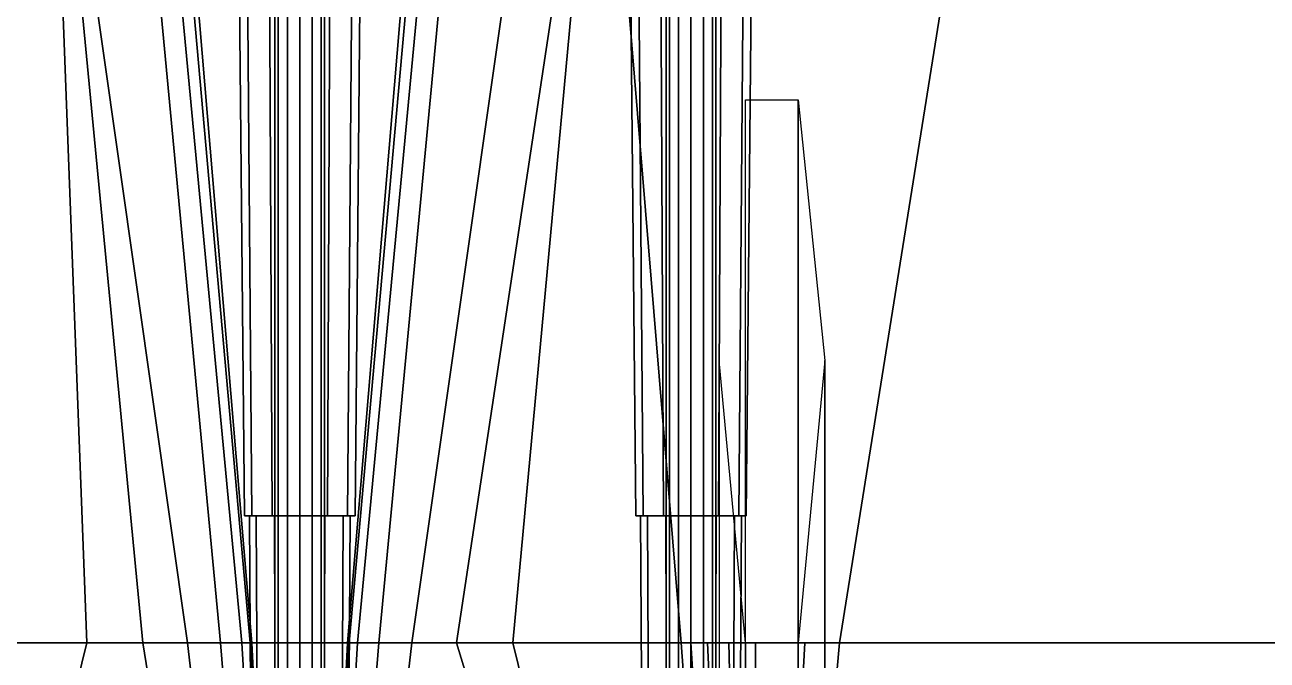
# Model space of a CAD drawing. Header units: millimetres. Extents: x -15 to 15, y -108 to 101.
# Drawn here: x -1.67 to 5.86, y -56.44 to -52.6 of the extents above; entities that cross this region are included whole.
import ezdxf

# ---------------------------------------------------------------- set-up
doc = ezdxf.new("R2010")
doc.units = ezdxf.units.MM
for name, color, linetype in [('citadelle', 3, 'Continuous'), ('gun', 1, 'Continuous'), ('railings_mirrored', 6, 'Continuous')]:
    doc.layers.add(name, color=color, linetype=linetype)

msp = doc.modelspace()

# ---------------------------------------------------------------- linework, layer by layer
for points in [[(7.179999999999994, -68.11, 1.899999999999999), (7.289999999999989, -49.73000000000002, 1.900000000000002), (2.249999999999987, -76.98000000000002, 1.900000000000002), (4.779999999999989, -74.01, 1.899999999999935)], [(-1.83000000000002, -50.51, -8.169999999999824), (-1.509999999999998, -50.51, -8.359999999999879), (-1.29, -56.34, -7.120000000000114), (-2.310000000000011, -56.34, -6.640000000000096)], [(-1.509999999999998, -50.51, -8.359999999999879), (-1.030000000000009, -50.51, -8.829999999999934), (-0.4799999999999983, -56.34, -7.920000000000061), (-0.6800000000000154, -56.34, -7.549999999999943)], [(-1.509999999999998, -50.51, -8.359999999999879), (-1.509999999999998, -50.51, -8.359999999999879), (-0.6800000000000153, -56.34, -7.549999999999943), (-0.9499999999999972, -56.34, -7.309999999999934)], [(-1.509999999999998, -50.51, -8.359999999999879), (-1.509999999999998, -50.51, -8.359999999999879), (-0.9499999999999971, -56.34, -7.309999999999934), (-1.29, -56.34, -7.120000000000114)], [(-1.030000000000009, -50.51, -8.829999999999934), (-0.9000000000000133, -50.51, -9.03999999999997), (-0.3500000000000029, -56.34, -8.410000000000068), (-0.4799999999999983, -56.34, -7.920000000000061)], [(-0.9000000000000133, -50.51, -9.03999999999997), (-0.8200000000000008, -50.51, -9.259999999999998), (-0.3000000000000199, -56.34, -8.870000000000104), (-0.3500000000000029, -56.34, -8.410000000000068)], [(-0.8200000000000008, -50.51, -9.259999999999998), (-0.7800000000000088, -50.51, -9.439999999999834), (-0.2900000000000006, -56.34, -9.480000000000004), (-0.3000000000000199, -56.34, -8.870000000000104)], [(-0.7800000000000088, -50.51, -9.439999999999834), (-7.65501431774368e-15, -50.51, -9.549999999999962), (-8.552650775095483e-15, -56.34, -9.54999999999994), (-0.2900000000000006, -56.34, -9.480000000000004)], [(0.2899999999999835, -56.34, -9.480000000000004), (-8.552650775095483e-15, -56.34, -9.54999999999994), (-7.65501431774368e-15, -50.51, -9.549999999999962), (0.7799999999999935, -50.51, -9.439999999999834)], [(0.3000000000000028, -56.34, -8.870000000000104), (0.2899999999999835, -56.34, -9.480000000000004), (0.7799999999999935, -50.51, -9.439999999999834), (0.8199999999999855, -50.51, -9.259999999999998)], [(0.3499999999999858, -56.34, -8.410000000000068), (0.3000000000000028, -56.34, -8.870000000000104), (0.8199999999999855, -50.51, -9.259999999999998), (0.899999999999998, -50.51, -9.03999999999997)], [(0.4799999999999812, -56.34, -7.920000000000061), (0.3499999999999858, -56.34, -8.410000000000068), (0.899999999999998, -50.51, -9.03999999999997), (1.029999999999994, -50.51, -8.829999999999934)], [(0.6799999999999983, -56.34, -7.549999999999943), (0.4799999999999812, -56.34, -7.920000000000061), (1.029999999999994, -50.51, -8.829999999999934), (1.509999999999983, -50.51, -8.359999999999879)], [(0.94999999999998, -56.34, -7.309999999999934), (0.6799999999999983, -56.34, -7.549999999999943), (1.509999999999983, -50.51, -8.359999999999879), (1.830000000000005, -50.51, -8.169999999999824)], [(1.289999999999984, -56.34, -7.120000000000114), (0.9499999999999801, -56.34, -7.309999999999934), (1.830000000000005, -50.51, -8.169999999999824)], [(2.309999999999993, -56.34, -6.640000000000096), (1.289999999999984, -56.34, -7.120000000000114), (1.830000000000005, -50.51, -8.169999999999824)], [(3.270000000000002, -56.34, -6.240000000000003), (2.309999999999994, -56.34, -6.640000000000096), (1.830000000000005, -50.51, -8.169999999999824), (4.199999999999981, -50.51, -7.180000000000045)], [(6.330000000000002, -56.34, -4.629999999999868), (3.270000000000002, -56.34, -6.240000000000003), (4.199999999999981, -50.51, -7.180000000000045), (5.889999999999975, -50.51, -6.349999999999917)], [(-2.310000000000011, -56.34, -6.640000000000096), (-1.29, -56.34, -7.120000000000114), (-2.740000000000018, -62.23000000000002, -5.039999999999833)], [(-1.29, -56.34, -7.120000000000114), (-0.9499999999999972, -56.34, -7.309999999999934), (-1.072934980878709e-14, -62.23, -6.059999999999819), (-2.740000000000018, -62.23000000000002, -5.039999999999833)], [(-0.9499999999999972, -56.34, -7.309999999999934), (-0.6800000000000154, -56.34, -7.549999999999943), (-9.45763487057022e-15, -62.23, -6.059999999999818), (-1.072934980878709e-14, -62.23, -6.059999999999819)], [(-0.6800000000000154, -56.34, -7.549999999999943), (-0.4799999999999983, -56.34, -7.920000000000061), (-9.45763487057022e-15, -62.23, -6.059999999999818), (-1.017423829647451e-14, -62.23, -6.059999999999818)], [(-0.4799999999999983, -56.34, -7.920000000000061), (-0.3500000000000029, -56.34, -8.410000000000068), (-9.45763487057022e-15, -62.23, -6.059999999999818), (-9.952193691549483e-15, -62.23, -6.059999999999818)], [(-0.3500000000000029, -56.34, -8.410000000000068), (-0.3000000000000199, -56.34, -8.870000000000104), (-9.45763487057022e-15, -62.23, -6.059999999999818), (-9.896682540318225e-15, -62.23, -6.059999999999818)], [(-0.3000000000000199, -56.34, -8.870000000000104), (-0.2900000000000006, -56.34, -9.480000000000004), (-9.45763487057022e-15, -62.23, -6.059999999999818), (-9.841171389086967e-15, -62.23, -6.059999999999818)], [(-0.2900000000000006, -56.34, -9.480000000000004), (-8.552650775095483e-15, -56.34, -9.54999999999994), (-9.45763487057022e-15, -62.23, -6.059999999999818), (-9.841171389086967e-15, -62.23, -6.059999999999818)], [(2.739999999999974, -62.23, -5.039999999999848), (-9.064015271849358e-15, -62.23, -6.059999999999817), (0.6799999999999983, -56.34, -7.549999999999943), (0.9499999999999801, -56.34, -7.309999999999934)], [(-9.508104481699422e-15, -62.23000000000001, -6.059999999999812), (-9.064015271849358e-15, -62.23, -6.059999999999817), (0.4799999999999812, -56.34, -7.920000000000061), (0.6799999999999983, -56.34, -7.549999999999943)], [(-1.272775125311238e-14, -62.23000000000008, -6.059999999999773), (-9.064015271849358e-15, -62.23, -6.059999999999817), (0.3000000000000028, -56.34, -8.870000000000104), (0.3499999999999858, -56.34, -8.410000000000068)], [(-8.50890375953678e-15, -62.23, -6.059999999999822), (-9.064015271849358e-15, -62.23, -6.059999999999817), (0.2899999999999835, -56.34, -9.480000000000004), (0.3000000000000028, -56.34, -8.870000000000104)], [(-9.064015271849358e-15, -62.23, -6.059999999999817), (-9.45763487057022e-15, -62.23, -6.059999999999818), (-8.552650775095483e-15, -56.34, -9.54999999999994), (0.2899999999999835, -56.34, -9.480000000000004)], [(-4.956190080736278e-15, -62.23, -6.059999999999819), (-9.064015271849358e-15, -62.23, -6.059999999999817), (0.3499999999999858, -56.34, -8.410000000000068), (0.4799999999999812, -56.34, -7.920000000000061)], [(2.74, -62.23, -5.039999999999836), (2.739999999999974, -62.23, -5.039999999999848), (0.9499999999999801, -56.34, -7.309999999999934), (1.289999999999984, -56.34, -7.120000000000114)], [(2.74, -62.23, -5.039999999999836), (2.74, -62.23000000000008, -5.039999999999818), (1.289999999999984, -56.34, -7.120000000000114), (2.309999999999994, -56.34, -6.640000000000096)], [(2.74, -62.23, -5.039999999999836), (2.74, -62.23000000000002, -5.039999999999833), (2.309999999999994, -56.34, -6.640000000000096), (2.369999999999996, -56.34, -6.480000000000014)], [(2.309999999999986, -56.33999999999993, -6.640000000000117), (3.270000000000002, -56.34, -6.240000000000003), (3.059999999999994, -56.34, -6.180000000000057), (2.369999999999996, -56.34, -6.480000000000014)], [(2.74, -62.23, -5.039999999999836), (2.74, -62.23, -5.039999999999836), (2.369999999999996, -56.34, -6.480000000000014), (2.46999999999999, -56.34, -6.339999999999912)], [(2.369999999999996, -56.34, -6.480000000000014), (3.059999999999994, -56.34, -6.180000000000057), (2.759999999999982, -56.34, -6.180000000000057), (2.46999999999999, -56.34, -6.339999999999912)], [(2.74, -62.23, -5.039999999999836), (2.74, -62.23, -5.039999999999836), (2.46999999999999, -56.34, -6.339999999999912), (2.599999999999986, -56.34, -6.240000000000003)], [(2.46999999999999, -56.34, -6.339999999999912), (2.759999999999982, -56.34, -6.180000000000057), (2.599999999999986, -56.34, -6.240000000000003)], [(2.74, -62.23, -5.039999999999836), (2.74, -62.23, -5.039999999999836), (2.599999999999986, -56.34, -6.240000000000003), (2.759999999999982, -56.34, -6.180000000000057)], [(2.74, -62.23, -5.039999999999836), (2.74, -62.23, -5.039999999999836), (2.759999999999982, -56.34, -6.180000000000057), (3.059999999999994, -56.34, -6.180000000000057)], [(2.74, -62.23, -5.039999999999836), (2.74, -62.23, -5.039999999999836), (3.059999999999994, -56.34, -6.180000000000057), (3.270000000000002, -56.34, -6.240000000000003)], [(4.649999999999994, -62.23, -4.11999999999999), (2.74, -62.23, -5.039999999999836), (3.270000000000002, -56.34, -6.240000000000003), (6.330000000000002, -56.34, -4.629999999999868)], [(6.149999999999992, -62.23, -3.259999999999863), (4.649999999999994, -62.23, -4.11999999999999), (6.330000000000002, -56.34, -4.629999999999868), (8.039999999999981, -56.34, -3.259999999999977)]]:
    msp.add_3dface(points)
at = {"layer": 'citadelle'}
for points in [[(7.289999999999982, -49.73, 4.589999999999996), (-7.289999999999991, -49.73000000000014, 4.589999999999993), (-2.250000000000013, -76.98, 4.589999999999993), (2.249999999999987, -76.98, 4.589999999999993)], [(7.289999999999989, -49.73, 1.899999999999999), (7.289999999999982, -49.73, 4.589999999999996), (2.249999999999987, -76.98, 4.589999999999993), (2.249999999999987, -76.98, 1.899999999999999)]]:
    msp.add_3dface(points, dxfattribs=at)
at = {"layer": 'gun'}
for points in [[(-0.1299038105676797, -49.80999999999995, 6.585000000000008), (-0.1500000000000167, -49.80999999999995, 6.659999999999997), (-0.1500000000000191, -59.80999999999995, 6.659999999999997), (-0.1299038105676821, -59.80999999999995, 6.585000000000008)], [(-0.1500000000000167, -49.80999999999995, 6.659999999999997), (-0.1299038105676797, -49.80999999999995, 6.734999999999999), (-0.1299038105676821, -59.80999999999995, 6.734999999999999), (-0.1500000000000191, -59.80999999999995, 6.659999999999997)], [(-0.07500000000001388, -49.80999999999995, 6.530096189432342), (-0.1299038105676797, -49.80999999999995, 6.585000000000008), (-0.1299038105676821, -59.80999999999995, 6.585000000000008), (-0.07500000000001632, -59.80999999999995, 6.530096189432342)], [(-0.1299038105676797, -49.80999999999995, 6.734999999999999), (-0.07500000000001388, -49.80999999999995, 6.789903810567665), (-0.07500000000001632, -59.80999999999995, 6.789903810567665), (-0.1299038105676821, -59.80999999999995, 6.734999999999999)], [(-1.102070203758825e-14, -49.80999999999995, 6.510000000000005), (-0.07500000000001388, -49.80999999999995, 6.530096189432342), (-0.07500000000001632, -59.80999999999995, 6.530096189432342), (-1.3469914745233e-14, -59.80999999999995, 6.510000000000005)], [(-0.07500000000001388, -49.80999999999995, 6.789903810567665), (-1.102070203758825e-14, -49.80999999999995, 6.810000000000002), (-1.3469914745233e-14, -59.80999999999995, 6.810000000000002), (-0.07500000000001632, -59.80999999999995, 6.789903810567665)], [(0.07499999999999181, -49.80999999999995, 6.530096189432342), (-1.102070203758825e-14, -49.80999999999995, 6.510000000000005), (-1.3469914745233e-14, -59.80999999999995, 6.510000000000005), (0.07499999999998937, -59.80999999999995, 6.530096189432342)], [(-1.102070203758825e-14, -49.80999999999995, 6.810000000000002), (0.07499999999999181, -49.80999999999995, 6.789903810567665), (0.07499999999998937, -59.80999999999995, 6.789903810567665), (-1.3469914745233e-14, -59.80999999999995, 6.810000000000002)], [(0.07499999999999181, -49.80999999999995, 6.789903810567665), (0.1299038105676576, -49.80999999999995, 6.734999999999999), (0.1299038105676552, -59.80999999999995, 6.734999999999999), (0.07499999999998937, -59.80999999999995, 6.789903810567665)], [(0.1299038105676576, -49.80999999999995, 6.585000000000008), (0.07499999999999181, -49.80999999999995, 6.530096189432342), (0.07499999999998937, -59.80999999999995, 6.530096189432342), (0.1299038105676552, -59.80999999999995, 6.585000000000008)], [(0.1299038105676576, -49.80999999999995, 6.734999999999999), (0.1499999999999947, -49.80999999999995, 6.659999999999997), (0.1499999999999922, -59.80999999999995, 6.659999999999997), (0.1299038105676552, -59.80999999999995, 6.734999999999999)], [(0.1499999999999947, -49.80999999999995, 6.659999999999997), (0.1299038105676576, -49.80999999999995, 6.585000000000008), (0.1299038105676552, -59.80999999999995, 6.585000000000008), (0.1499999999999922, -59.80999999999995, 6.659999999999997)], [(2.219999999999983, -49.80999999999995, 6.659999999999997), (2.24009618943232, -49.80999999999995, 6.734999999999999), (2.240096189432318, -59.80999999999995, 6.734999999999999), (2.219999999999981, -59.80999999999995, 6.659999999999997)], [(2.24009618943232, -49.80999999999995, 6.585000000000008), (2.219999999999983, -49.80999999999995, 6.659999999999997), (2.219999999999981, -59.80999999999995, 6.659999999999997), (2.240096189432318, -59.80999999999995, 6.585000000000008)], [(2.24009618943232, -49.80999999999995, 6.734999999999999), (2.294999999999986, -49.80999999999995, 6.789903810567665), (2.294999999999984, -59.80999999999995, 6.789903810567665), (2.240096189432318, -59.80999999999995, 6.734999999999999)], [(2.294999999999986, -49.80999999999995, 6.530096189432342), (2.24009618943232, -49.80999999999995, 6.585000000000008), (2.240096189432318, -59.80999999999995, 6.585000000000008), (2.294999999999984, -59.80999999999995, 6.530096189432342)], [(2.294999999999986, -49.80999999999995, 6.789903810567665), (2.369999999999989, -49.80999999999995, 6.810000000000002), (2.369999999999987, -59.80999999999995, 6.810000000000002), (2.294999999999984, -59.80999999999995, 6.789903810567665)], [(2.369999999999989, -49.80999999999995, 6.510000000000005), (2.294999999999986, -49.80999999999995, 6.530096189432342), (2.294999999999984, -59.80999999999995, 6.530096189432342), (2.369999999999987, -59.80999999999995, 6.510000000000005)], [(2.369999999999989, -49.80999999999995, 6.810000000000002), (2.444999999999992, -49.80999999999995, 6.789903810567665), (2.44499999999999, -59.80999999999995, 6.789903810567665), (2.369999999999987, -59.80999999999995, 6.810000000000002)], [(2.444999999999992, -49.80999999999995, 6.530096189432342), (2.369999999999989, -49.80999999999995, 6.510000000000005), (2.369999999999987, -59.80999999999995, 6.510000000000005), (2.44499999999999, -59.80999999999995, 6.530096189432342)], [(2.499903810567658, -49.80999999999995, 6.585000000000008), (2.444999999999992, -49.80999999999995, 6.530096189432342), (2.44499999999999, -59.80999999999995, 6.530096189432342), (2.499903810567655, -59.80999999999995, 6.585000000000008)], [(2.444999999999992, -49.80999999999995, 6.789903810567665), (2.499903810567658, -49.80999999999995, 6.734999999999999), (2.499903810567655, -59.80999999999995, 6.734999999999999), (2.44499999999999, -59.80999999999995, 6.789903810567665)], [(2.519999999999995, -49.80999999999995, 6.659999999999997), (2.499903810567658, -49.80999999999995, 6.585000000000008), (2.499903810567655, -59.80999999999995, 6.585000000000008), (2.519999999999992, -59.80999999999995, 6.659999999999997)], [(2.499903810567658, -49.80999999999995, 6.734999999999999), (2.519999999999995, -49.80999999999995, 6.659999999999997), (2.519999999999992, -59.80999999999995, 6.659999999999997), (2.499903810567655, -59.80999999999995, 6.734999999999999)], [(-0.290118510267801, -55.56999999999994, 6.492500000000007), (-0.3350000000000062, -55.56999999999994, 6.659999999999997), (-0.370000000000016, -51.80999999999995, 6.659999999999997), (-0.3204293994002513, -51.80999999999995, 6.475000000000009)], [(-0.3350000000000062, -55.56999999999994, 6.659999999999997), (-0.290118510267801, -55.56999999999994, 6.827500000000001), (-0.3204293994002513, -51.80999999999995, 6.844999999999999), (-0.370000000000016, -51.80999999999995, 6.659999999999997)], [(-0.1675000000000164, -55.56999999999994, 6.369881489732222), (-0.290118510267801, -55.56999999999994, 6.492500000000007), (-0.3204293994002513, -51.80999999999995, 6.475000000000009), (-0.1850000000000138, -51.80999999999995, 6.339570600599757)], [(-0.290118510267801, -55.56999999999994, 6.827500000000001), (-0.1675000000000164, -55.56999999999994, 6.950118510267785), (-0.1850000000000138, -51.80999999999995, 6.980429399400251), (-0.3204293994002513, -51.80999999999995, 6.844999999999999)], [(-1.243144855719163e-14, -55.56999999999994, 6.325000000000003), (-0.1675000000000164, -55.56999999999994, 6.369881489732222), (-0.1850000000000138, -51.80999999999995, 6.339570600599757), (-1.15105445791172e-14, -51.80999999999995, 6.290000000000006)], [(-0.1675000000000164, -55.56999999999994, 6.950118510267785), (-1.243144855719163e-14, -55.56999999999994, 6.995000000000005), (-1.15105445791172e-14, -51.80999999999995, 7.030000000000001), (-0.1850000000000138, -51.80999999999995, 6.980429399400251)], [(0.1674999999999916, -55.56999999999994, 6.369881489732222), (-1.243144855719163e-14, -55.56999999999994, 6.325000000000003), (-1.15105445791172e-14, -51.80999999999995, 6.290000000000006), (0.1849999999999908, -51.80999999999995, 6.339570600599757)], [(-1.243144855719163e-14, -55.56999999999994, 6.995000000000005), (0.1674999999999916, -55.56999999999994, 6.950118510267785), (0.1849999999999908, -51.80999999999995, 6.980429399400251), (-1.15105445791172e-14, -51.80999999999995, 7.030000000000001)], [(0.2901185102677761, -55.56999999999994, 6.492500000000007), (0.1674999999999916, -55.56999999999994, 6.369881489732222), (0.1849999999999908, -51.80999999999995, 6.339570600599757), (0.3204293994002284, -51.80999999999995, 6.475000000000009)], [(0.1674999999999916, -55.56999999999994, 6.950118510267785), (0.2901185102677761, -55.56999999999994, 6.827500000000001), (0.3204293994002284, -51.80999999999995, 6.844999999999999), (0.1849999999999908, -51.80999999999995, 6.980429399400251)], [(0.3349999999999813, -55.56999999999994, 6.659999999999997), (0.2901185102677761, -55.56999999999994, 6.492500000000007), (0.3204293994002284, -51.80999999999995, 6.475000000000009), (0.3699999999999931, -51.80999999999995, 6.659999999999997)], [(0.2901185102677761, -55.56999999999994, 6.827500000000001), (0.3349999999999813, -55.56999999999994, 6.659999999999997), (0.3699999999999931, -51.80999999999995, 6.659999999999997), (0.3204293994002284, -51.80999999999995, 6.844999999999999)], [(2.034999999999994, -55.56999999999994, 6.659999999999997), (2.079881489732199, -55.56999999999994, 6.827500000000001), (2.049570600599749, -51.80999999999995, 6.844999999999999), (1.999999999999984, -51.80999999999995, 6.659999999999997)], [(2.079881489732199, -55.56999999999994, 6.492500000000007), (2.034999999999994, -55.56999999999994, 6.659999999999997), (1.999999999999984, -51.80999999999995, 6.659999999999997), (2.049570600599749, -51.80999999999995, 6.475000000000009)], [(2.079881489732199, -55.56999999999994, 6.827500000000001), (2.202499999999984, -55.56999999999994, 6.950118510267785), (2.184999999999986, -51.80999999999995, 6.980429399400251), (2.049570600599749, -51.80999999999995, 6.844999999999999)], [(2.202499999999984, -55.56999999999994, 6.369881489732222), (2.079881489732199, -55.56999999999994, 6.492500000000007), (2.049570600599749, -51.80999999999995, 6.475000000000009), (2.184999999999986, -51.80999999999995, 6.339570600599757)], [(2.202499999999984, -55.56999999999994, 6.950118510267785), (2.369999999999988, -55.56999999999994, 6.995000000000005), (2.369999999999989, -51.80999999999995, 7.030000000000001), (2.184999999999986, -51.80999999999995, 6.980429399400251)], [(2.369999999999988, -55.56999999999994, 6.325000000000003), (2.202499999999984, -55.56999999999994, 6.369881489732222), (2.184999999999986, -51.80999999999995, 6.339570600599757), (2.369999999999989, -51.80999999999995, 6.290000000000006)], [(2.369999999999988, -55.56999999999994, 6.995000000000005), (2.537499999999992, -55.56999999999994, 6.950118510267785), (2.554999999999991, -51.80999999999995, 6.980429399400251), (2.369999999999989, -51.80999999999995, 7.030000000000001)], [(2.537499999999992, -55.56999999999994, 6.369881489732222), (2.369999999999988, -55.56999999999994, 6.325000000000003), (2.369999999999989, -51.80999999999995, 6.290000000000006), (2.554999999999991, -51.80999999999995, 6.339570600599757)], [(2.537499999999992, -55.56999999999994, 6.950118510267785), (2.660118510267776, -55.56999999999994, 6.827500000000001), (2.690429399400228, -51.80999999999995, 6.844999999999999), (2.554999999999991, -51.80999999999995, 6.980429399400251)], [(2.660118510267776, -55.56999999999994, 6.492500000000007), (2.537499999999992, -55.56999999999994, 6.369881489732222), (2.554999999999991, -51.80999999999995, 6.339570600599757), (2.690429399400228, -51.80999999999995, 6.475000000000009)], [(2.660118510267776, -55.56999999999994, 6.827500000000001), (2.704999999999981, -55.56999999999994, 6.659999999999997), (2.739999999999993, -51.80999999999995, 6.659999999999997), (2.690429399400228, -51.80999999999995, 6.844999999999999)], [(2.704999999999981, -55.56999999999994, 6.659999999999997), (2.660118510267776, -55.56999999999994, 6.492500000000007), (2.690429399400228, -51.80999999999995, 6.475000000000009), (2.739999999999993, -51.80999999999995, 6.659999999999997)], [(-0.2641377481542815, -55.56999999999994, 6.507499999999993), (-0.3050000000000193, -55.56999999999994, 6.659999999999997), (-0.3350000000000204, -55.56999999999994, 6.659999999999997), (-0.290118510267801, -55.56999999999994, 6.492500000000007)], [(-0.3050000000000193, -55.56999999999994, 6.659999999999997), (-0.2641377481542673, -55.56999999999994, 6.8125), (-0.290118510267801, -55.56999999999994, 6.827500000000001), (-0.3350000000000062, -55.56999999999994, 6.659999999999997)], [(-0.2424871130596521, -59.80999999999995, 6.52000000000001), (-0.2800000000000146, -59.80999999999995, 6.659999999999997), (-0.3050000000000193, -55.56999999999994, 6.659999999999997), (-0.2641377481542673, -55.56999999999994, 6.507500000000007)], [(-0.2800000000000146, -59.80999999999995, 6.659999999999997), (-0.2424871130596521, -59.80999999999995, 6.799999999999997), (-0.2641377481542673, -55.56999999999994, 6.8125), (-0.3050000000000193, -55.56999999999994, 6.659999999999997)], [(-0.1525000000000158, -55.56999999999994, 6.395862251845728), (-0.2641377481542673, -55.56999999999994, 6.507499999999993), (-0.290118510267801, -55.56999999999994, 6.492499999999993), (-0.1675000000000164, -55.56999999999994, 6.369881489732208)], [(-0.2641377481542815, -55.56999999999994, 6.8125), (-0.1525000000000158, -55.56999999999994, 6.924137748154251), (-0.1675000000000306, -55.56999999999994, 6.950118510267785), (-0.290118510267801, -55.56999999999994, 6.827500000000001)], [(-0.140000000000014, -59.80999999999995, 6.417512886940358), (-0.2424871130596521, -59.80999999999995, 6.52000000000001), (-0.2641377481542673, -55.56999999999994, 6.507500000000007), (-0.1525000000000158, -55.56999999999994, 6.395862251845756)], [(-0.2424871130596521, -59.80999999999995, 6.799999999999997), (-0.140000000000014, -59.80999999999995, 6.902487113059649), (-0.1525000000000158, -55.56999999999994, 6.924137748154251), (-0.2641377481542673, -55.56999999999994, 6.8125)], [(-1.243144855719163e-14, -55.56999999999994, 6.35499999999999), (-0.1525000000000158, -55.56999999999994, 6.395862251845742), (-0.1675000000000164, -55.56999999999994, 6.369881489732208), (-1.243144855719163e-14, -55.56999999999994, 6.325000000000003)], [(-0.1525000000000158, -55.56999999999994, 6.924137748154266), (-1.243144855719163e-14, -55.56999999999994, 6.965000000000003), (-1.243144855719163e-14, -55.56999999999994, 6.99499999999999), (-0.1675000000000164, -55.56999999999994, 6.950118510267785)], [(-1.3469914745233e-14, -59.80999999999995, 6.38000000000001), (-0.140000000000014, -59.80999999999995, 6.417512886940358), (-0.1525000000000158, -55.56999999999994, 6.395862251845756), (-1.243144855719163e-14, -55.56999999999994, 6.355000000000004)], [(-0.140000000000014, -59.80999999999995, 6.902487113059649), (-1.3469914745233e-14, -59.80999999999995, 6.939999999999998), (-1.243144855719163e-14, -55.56999999999994, 6.965000000000003), (-0.1525000000000158, -55.56999999999994, 6.924137748154251)], [(0.1399999999999871, -59.80999999999995, 6.417512886940358), (-1.3469914745233e-14, -59.80999999999995, 6.38000000000001), (-1.243144855719163e-14, -55.56999999999994, 6.355000000000004), (0.152499999999991, -55.56999999999994, 6.395862251845756)], [(0.1524999999999768, -55.56999999999994, 6.395862251845742), (-2.664230327239364e-14, -55.56999999999994, 6.355000000000004), (-2.664230327239364e-14, -55.56999999999994, 6.325000000000003), (0.1674999999999774, -55.56999999999994, 6.369881489732222)], [(-1.3469914745233e-14, -59.80999999999995, 6.939999999999998), (0.1399999999999871, -59.80999999999995, 6.902487113059649), (0.152499999999991, -55.56999999999994, 6.924137748154251), (-1.243144855719163e-14, -55.56999999999994, 6.965000000000003)], [(-1.243144855719163e-14, -55.56999999999994, 6.965000000000003), (0.152499999999991, -55.56999999999994, 6.924137748154251), (0.1674999999999916, -55.56999999999994, 6.950118510267785), (-1.243144855719163e-14, -55.56999999999994, 6.99499999999999)], [(0.2424871130596252, -59.80999999999995, 6.52000000000001), (0.1399999999999871, -59.80999999999995, 6.417512886940358), (0.152499999999991, -55.56999999999994, 6.395862251845756), (0.2641377481542424, -55.56999999999994, 6.507500000000007)], [(0.1399999999999871, -59.80999999999995, 6.902487113059649), (0.2424871130596252, -59.80999999999995, 6.799999999999997), (0.2641377481542424, -55.56999999999994, 6.8125), (0.152499999999991, -55.56999999999994, 6.924137748154251)], [(0.2641377481542566, -55.56999999999994, 6.507499999999993), (0.152499999999991, -55.56999999999994, 6.395862251845742), (0.1674999999999916, -55.56999999999994, 6.369881489732208), (0.2901185102677761, -55.56999999999994, 6.492500000000007)], [(0.1524999999999768, -55.56999999999994, 6.924137748154251), (0.2641377481542282, -55.56999999999994, 6.8125), (0.2901185102677619, -55.56999999999994, 6.827500000000001), (0.1674999999999632, -55.56999999999994, 6.950118510267785)], [(0.2799999999999876, -59.80999999999995, 6.659999999999997), (0.2424871130596252, -59.80999999999995, 6.52000000000001), (0.2641377481542424, -55.56999999999994, 6.507500000000007), (0.3049999999999944, -55.56999999999994, 6.659999999999997)], [(0.2424871130596252, -59.80999999999995, 6.799999999999997), (0.2799999999999876, -59.80999999999995, 6.659999999999997), (0.3049999999999944, -55.56999999999994, 6.659999999999997), (0.2641377481542424, -55.56999999999994, 6.8125)], [(0.3049999999999944, -55.56999999999994, 6.659999999999997), (0.2641377481542424, -55.56999999999994, 6.507500000000007), (0.2901185102677761, -55.56999999999994, 6.492500000000007), (0.3349999999999813, -55.56999999999994, 6.659999999999997)], [(0.2641377481542282, -55.56999999999994, 6.8125), (0.304999999999966, -55.56999999999994, 6.659999999999997), (0.3349999999999671, -55.56999999999994, 6.659999999999997), (0.2901185102677477, -55.56999999999994, 6.827500000000001)], [(2.064999999999981, -55.56999999999994, 6.659999999999997), (2.105862251845733, -55.56999999999994, 6.8125), (2.079881489732199, -55.56999999999994, 6.827500000000001), (2.034999999999994, -55.56999999999994, 6.659999999999997)], [(2.105862251845719, -55.56999999999994, 6.507499999999993), (2.064999999999981, -55.56999999999994, 6.659999999999997), (2.03499999999998, -55.56999999999994, 6.659999999999997), (2.079881489732199, -55.56999999999994, 6.492500000000007)], [(2.089999999999986, -59.80999999999995, 6.659999999999997), (2.127512886940348, -59.80999999999995, 6.799999999999997), (2.105862251845733, -55.56999999999994, 6.8125), (2.064999999999981, -55.56999999999994, 6.659999999999997)], [(2.127512886940348, -59.80999999999995, 6.52000000000001), (2.089999999999986, -59.80999999999995, 6.659999999999997), (2.064999999999981, -55.56999999999994, 6.659999999999997), (2.105862251845733, -55.56999999999994, 6.507500000000007)], [(2.105862251845719, -55.56999999999994, 6.8125), (2.217499999999984, -55.56999999999994, 6.924137748154251), (2.202499999999969, -55.56999999999994, 6.950118510267785), (2.079881489732199, -55.56999999999994, 6.827500000000001)], [(2.217499999999984, -55.56999999999994, 6.395862251845728), (2.105862251845733, -55.56999999999994, 6.507499999999993), (2.079881489732199, -55.56999999999994, 6.492499999999993), (2.202499999999984, -55.56999999999994, 6.369881489732208)], [(2.127512886940348, -59.80999999999995, 6.799999999999997), (2.229999999999986, -59.80999999999995, 6.902487113059649), (2.217499999999984, -55.56999999999994, 6.924137748154251), (2.105862251845733, -55.56999999999994, 6.8125)], [(2.229999999999986, -59.80999999999995, 6.417512886940358), (2.127512886940348, -59.80999999999995, 6.52000000000001), (2.105862251845733, -55.56999999999994, 6.507500000000007), (2.217499999999984, -55.56999999999994, 6.395862251845756)], [(2.217499999999984, -55.56999999999994, 6.924137748154266), (2.369999999999988, -55.56999999999994, 6.965000000000003), (2.369999999999988, -55.56999999999994, 6.99499999999999), (2.202499999999984, -55.56999999999994, 6.950118510267785)], [(2.369999999999988, -55.56999999999994, 6.35499999999999), (2.217499999999984, -55.56999999999994, 6.395862251845742), (2.202499999999984, -55.56999999999994, 6.369881489732208), (2.369999999999988, -55.56999999999994, 6.325000000000003)], [(2.229999999999986, -59.80999999999995, 6.902487113059649), (2.369999999999987, -59.80999999999995, 6.939999999999998), (2.369999999999988, -55.56999999999994, 6.965000000000003), (2.217499999999984, -55.56999999999994, 6.924137748154251)], [(2.369999999999987, -59.80999999999995, 6.38000000000001), (2.229999999999986, -59.80999999999995, 6.417512886940358), (2.217499999999984, -55.56999999999994, 6.395862251845756), (2.369999999999988, -55.56999999999994, 6.355000000000004)], [(2.369999999999988, -55.56999999999994, 6.965000000000003), (2.522499999999991, -55.56999999999994, 6.924137748154251), (2.537499999999992, -55.56999999999994, 6.950118510267785), (2.369999999999988, -55.56999999999994, 6.99499999999999)], [(2.369999999999987, -59.80999999999995, 6.939999999999998), (2.509999999999987, -59.80999999999995, 6.902487113059649), (2.522499999999991, -55.56999999999994, 6.924137748154251), (2.369999999999988, -55.56999999999994, 6.965000000000003)], [(2.522499999999977, -55.56999999999994, 6.395862251845742), (2.369999999999973, -55.56999999999994, 6.355000000000004), (2.369999999999973, -55.56999999999994, 6.325000000000003), (2.537499999999977, -55.56999999999994, 6.369881489732222)], [(2.509999999999987, -59.80999999999995, 6.417512886940358), (2.369999999999987, -59.80999999999995, 6.38000000000001), (2.369999999999988, -55.56999999999994, 6.355000000000004), (2.522499999999991, -55.56999999999994, 6.395862251845756)], [(2.509999999999987, -59.80999999999995, 6.902487113059649), (2.612487113059625, -59.80999999999995, 6.799999999999997), (2.634137748154243, -55.56999999999994, 6.8125), (2.522499999999991, -55.56999999999994, 6.924137748154251)], [(2.612487113059625, -59.80999999999995, 6.52000000000001), (2.509999999999987, -59.80999999999995, 6.417512886940358), (2.522499999999991, -55.56999999999994, 6.395862251845756), (2.634137748154243, -55.56999999999994, 6.507500000000007)], [(2.522499999999977, -55.56999999999994, 6.924137748154251), (2.634137748154228, -55.56999999999994, 6.8125), (2.660118510267762, -55.56999999999994, 6.827500000000001), (2.537499999999963, -55.56999999999994, 6.950118510267785)], [(2.634137748154257, -55.56999999999994, 6.507499999999993), (2.522499999999991, -55.56999999999994, 6.395862251845742), (2.537499999999992, -55.56999999999994, 6.369881489732208), (2.660118510267776, -55.56999999999994, 6.492500000000007)], [(2.612487113059625, -59.80999999999995, 6.799999999999997), (2.649999999999988, -59.80999999999995, 6.659999999999997), (2.674999999999994, -55.56999999999994, 6.659999999999997), (2.634137748154243, -55.56999999999994, 6.8125)], [(2.649999999999988, -59.80999999999995, 6.659999999999997), (2.612487113059625, -59.80999999999995, 6.52000000000001), (2.634137748154243, -55.56999999999994, 6.507500000000007), (2.674999999999994, -55.56999999999994, 6.659999999999997)], [(2.634137748154228, -55.56999999999994, 6.8125), (2.674999999999966, -55.56999999999994, 6.659999999999997), (2.704999999999967, -55.56999999999994, 6.659999999999997), (2.660118510267748, -55.56999999999994, 6.827500000000001)], [(2.674999999999994, -55.56999999999994, 6.659999999999997), (2.634137748154243, -55.56999999999994, 6.507500000000007), (2.660118510267776, -55.56999999999994, 6.492500000000007), (2.704999999999981, -55.56999999999994, 6.659999999999997)]]:
    msp.add_3dface(points, dxfattribs=at)
at = {"layer": 'railings_mirrored'}
for points in [[(2.249999999999984, -76.98, 5.310000000000004), (7.289999999999993, -49.73, 5.310000000000004), (7.289999999999993, -49.73, 5.379999999999997), (2.249999999999984, -76.98, 5.379999999999997)], [(2.249999999999984, -76.98, 5.379999999999997), (7.289999999999993, -49.73, 5.379999999999997), (7.289999999999993, -49.73, 5.310000000000004), (2.249999999999984, -76.98, 5.310000000000004)], [(2.249999999999984, -76.98, 5.799999999999997), (7.289999999999993, -49.73, 5.799999999999997), (7.289999999999993, -49.73, 5.730000000000004), (2.249999999999984, -76.98, 5.730000000000004)], [(2.249999999999984, -76.98, 5.730000000000004), (7.289999999999993, -49.73, 5.730000000000004), (7.289999999999993, -49.73, 5.799999999999997), (2.249999999999984, -76.98, 5.799999999999997)]]:
    msp.add_3dface(points, dxfattribs=at)

# ---------------------------------------------------------------- meshes
mesh = msp.add_polymesh((2, 6), dxfattribs=dict(n_close=True))
for k, corner in enumerate([(2.539999999999993, -66, -6.510000000000001), (2.699999999999993, -66, -6.232871870788981), (3.019999999999993, -66, -6.23287187078898), (3.179999999999993, -66, -6.510000000000001), (3.019999999999993, -66, -6.787128129211021), (2.699999999999993, -66, -6.787128129211021), (2.539999999999994, -54.63, -6.510000000000001), (2.699999999999994, -56.34, -6.232871870788981), (3.019999999999994, -56.34, -6.23287187078898), (3.179999999999994, -54.63, -6.510000000000001), (3.019999999999994, -53.05, -6.787128129211021), (2.699999999999994, -53.05, -6.787128129211021)]):
    mesh.set_mesh_vertex(divmod(k, 6), corner)

doc.saveas('drawing.dxf')
